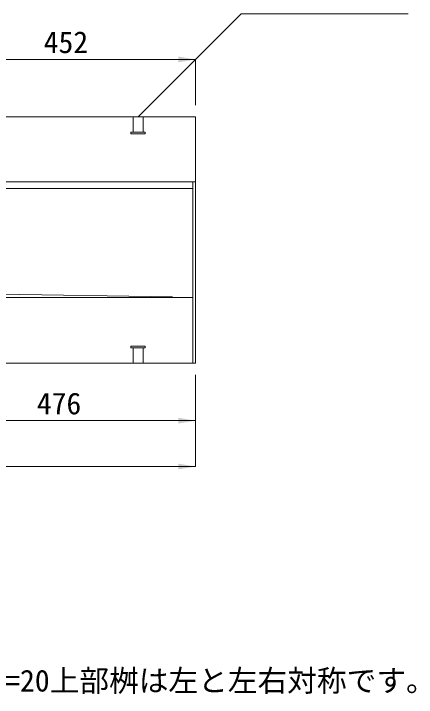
# Model space of a CAD drawing. Units: millimetres at full size. Extents: x -36174 to -11409, y 24892 to 47415.
# Drawn here: x -29801 to -29098, y 26808 to 28000 of the extents above; entities that cross this region are included whole.
import ezdxf
from ezdxf.enums import TextEntityAlignment as Align

# ---------------------------------------------------------------- set-up
doc = ezdxf.new("R2010")
doc.units = ezdxf.units.MM
doc.header["$LTSCALE"] = 30
doc.linetypes.add('USER1', pattern=[1.35, 0.75, -0.6])
doc.linetypes.add('USER2', pattern=[2, 1, -1])
for name, color, linetype, lineweight in [('0_2', 7, 'Continuous', 13), ('側溝・本体', 7, 'Continuous', 9), ('寸法線', 7, 'Continuous', 9), ('本体', 2, 'Continuous', 20), ('ｲﾝｻｰﾄ', 3, 'USER1', 9)]:
    doc.layers.add(name, color=color, linetype=linetype, lineweight=lineweight)
doc.styles.add('ＭＳ ゴシック', font='')
doc.styles.get('ＭＳ ゴシック').set_extended_font_data('MS Gothic')

# ---------------------------------------------------------------- blocks, each defined once
blk = doc.blocks.new('filled_arrow')
at = {"color": 0, "linetype": 'Continuous', "lineweight": -2}
blk.add_solid([(7.5, 1.25), (0, 0), (7.5, -1.25)], dxfattribs=at)

msp = doc.modelspace()

# ---------------------------------------------------------------- linework, layer by layer
at = {"layer": '0_2', "lineweight": 9}
for p, q in [((-30475.47, 27707.11), (-29483.47, 27707.11)), ((-30475.47, 27695.61), (-29487.97, 27695.61)), ((-30083.47, 27515.61), (-29523.47, 27506.28)), ((-30475.47, 27505.61), (-29487.97, 27505.61))]:
    msp.add_line(p, q, dxfattribs=at)
at = {"layer": '側溝・本体', "lineweight": 5}
msp.add_line((-29487.97, 27707.11), (-29487.97, 27390.61), dxfattribs=at)
at = {"layer": '寸法線'}
for p, q in [((-29935.47, 27920.61), (-29483.47, 27920.61)), ((-29483.47, 27840.61), (-29483.47, 27920.61)), ((-29483.47, 27370.61), (-29483.47, 27210.61)), ((-29483.47, 27370.61), (-29483.47, 27290.61)), ((-29959.47, 27290.61), (-29483.47, 27290.61)), ((-30481.47, 27210.61), (-29483.47, 27210.61))]:
    msp.add_line(p, q, dxfattribs=at)
msp.add_lwpolyline([(-29583.47, 27820.61), (-29403.7, 28000.39), (-29112.48, 28000.39)], dxfattribs=at)
at = {"layer": '本体'}
for p, q in [((-30481.47, 27820.61), (-29483.47, 27820.61)), ((-29483.47, 27390.61), (-29483.47, 27820.61)), ((-30481.47, 27390.61), (-29483.47, 27390.61))]:
    msp.add_line(p, q, dxfattribs=at)
at = {"layer": 'ｲﾝｻｰﾄ', "linetype": 'USER2'}
for p, q in [((-29591.97, 27820.61), (-29591.97, 27793.61)), ((-29574.97, 27820.61), (-29574.97, 27793.61)), ((-29595.97, 27793.61), (-29570.97, 27793.61)), ((-29595.97, 27793.61), (-29595.97, 27790.61)), ((-29570.97, 27793.61), (-29570.97, 27790.61)), ((-29595.97, 27790.61), (-29570.97, 27790.61)), ((-29595.97, 27417.61), (-29595.97, 27420.61)), ((-29595.97, 27420.61), (-29570.97, 27420.61)), ((-29595.97, 27417.61), (-29570.97, 27417.61)), ((-29591.97, 27390.61), (-29591.97, 27417.61)), ((-29574.97, 27390.61), (-29574.97, 27417.61)), ((-29570.97, 27417.61), (-29570.97, 27420.61))]:
    msp.add_line(p, q, dxfattribs=at)
at = {"layer": 'ｲﾝｻｰﾄ'}
for p, q in [((-29591.97, 27820.61), (-29574.97, 27820.61)), ((-29591.97, 27390.61), (-29574.97, 27390.61))]:
    msp.add_line(p, q, dxfattribs=at)

# ---------------------------------------------------------------- block references
at = {"layer": '寸法線'}
for p, xscale, yscale, rotation in [((-29483.47, 27920.61), 4, 4, 180), ((-29583.47, 27820.61), 0.2, 0.2, 45), ((-29483.47, 27290.61), 4, 4, 180), ((-29483.47, 27210.61), 4, 4, 180)]:
    msp.add_blockref('filled_arrow', p, dxfattribs=dict(at, xscale=xscale, yscale=yscale, rotation=rotation))

# ---------------------------------------------------------------- texts
at = {"layer": '0_2', "style": 'ＭＳ ゴシック'}
msp.add_text('(注) セミフラットＢ Ⅱ型 斜右H=20上部桝は左と左右対称です。', height=37.98, dxfattribs=at).set_placement((-30592.04, 26806.85), align=Align.BOTTOM_LEFT)
at = {"layer": '寸法線', "style": 'ＭＳ ゴシック'}
for s, p in [('452', (-29709.47, 27950.61)), ('476', (-29721.47, 27320.61))]:
    msp.add_text(s, height=37.98, dxfattribs=at).set_placement(p, align=Align.MIDDLE_CENTER)

doc.saveas('drawing.dxf')
